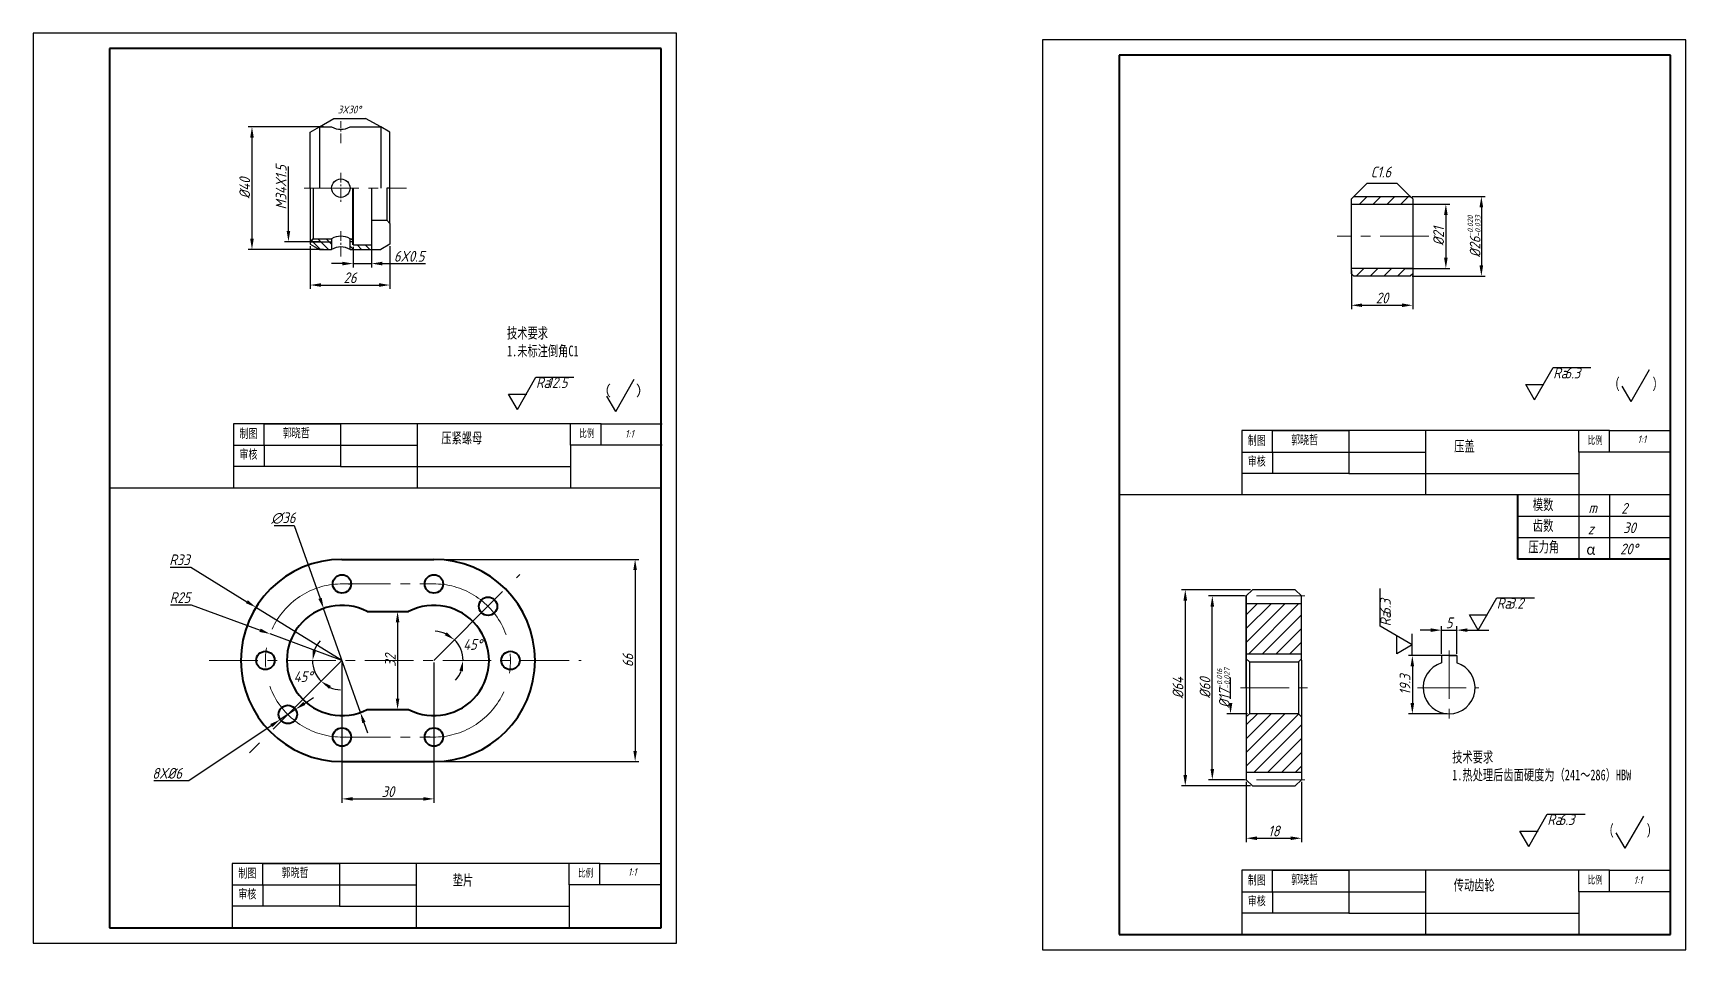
# Model space of a CAD drawing. Header units: millimetres. Extents: x -2889 to 8174, y 2447 to 8478.
# Drawn here: x 2500 to 3040, y 3730 to 4029 of the extents above; entities that cross this region are included whole.
import ezdxf

# ---------------------------------------------------------------- set-up
doc = ezdxf.new("R2010")
doc.units = ezdxf.units.MM
doc.linetypes.add('CENTER', pattern=[50.8, 31.75, -6.35, 6.35, -6.35])
for name, color, linetype, lineweight in [('粗', 7, 'Continuous', 30), ('粗实线', 7, 'Continuous', 40), ('细点画线', 255, 'CENTER', 5)]:
    doc.layers.add(name, color=color, linetype=linetype, lineweight=lineweight)
doc.layers.add('细实线', color=255, linetype='Continuous')
doc.styles.add('字母和数字', font='gbeitc.shx')
doc.styles.add('数字与字母', font='gbeitc.shx')
doc.styles.add('汉字', font='simfang.ttf', dxfattribs={"width": 0.7})
doc.dimstyles.new('721$0', dxfattribs={"dimtxt": 3.5, "dimasz": 3.5, "dimexe": 1.25, "dimexo": 0.625, "dimtad": 1, "dimtoh": 1, "dimdsep": 46, "dimtxsty": '数字与字母', "dimcen": 2.5, "dimadec": 0, "dimazin": 0, "dimtfac": 1, "dimtmove": 0, "dimatfit": 3, "dimfxl": 1, "dimlwd": 25, "dimlwe": 25, "dimarcsym": 0})
doc.dimstyles.new('721$2', dxfattribs={"dimtxt": 3.5, "dimasz": 3.5, "dimexe": 1.25, "dimexo": 0.625, "dimtad": 2, "dimtih": 1, "dimtoh": 1, "dimdsep": 46, "dimtxsty": '数字与字母', "dimcen": 2.5, "dimadec": 0, "dimazin": 0, "dimtfac": 1, "dimtmove": 0, "dimatfit": 3, "dimfxl": 1, "dimlwd": 25, "dimlwe": 25, "dimarcsym": 0})
doc.dimstyles.new('721$3', dxfattribs={"dimtxt": 3.5, "dimasz": 3.5, "dimexe": 1.25, "dimexo": 0.625, "dimtad": 1, "dimtih": 1, "dimtoh": 1, "dimdsep": 46, "dimtxsty": '数字与字母', "dimcen": 2.5, "dimadec": 0, "dimazin": 0, "dimtfac": 1, "dimtmove": 0, "dimatfit": 3, "dimfxl": 1, "dimlwd": 25, "dimlwe": 25, "dimarcsym": 0})
doc.dimstyles.new('721$4', dxfattribs={"dimtxt": 3.5, "dimasz": 3.5, "dimexe": 1.25, "dimexo": 0.625, "dimtad": 1, "dimtih": 1, "dimtoh": 1, "dimdsep": 46, "dimtxsty": '数字与字母', "dimcen": 2.5, "dimadec": 0, "dimazin": 0, "dimtfac": 1, "dimtmove": 0, "dimatfit": 3, "dimfxl": 1, "dimlwd": 25, "dimlwe": 25, "dimarcsym": 0})

# ---------------------------------------------------------------- blocks, each defined once
blk = doc.blocks.new('*D17')
at = {"layer": 'Defpoints', "color": 0, "transparency": 16777216}
for p in [(2625.71, 3857.06), (2625.71, 3791.06), (2696.51, 3791.06)]:
    blk.add_point(p, dxfattribs=at)
at = {"layer": '细实线', "color": 0, "lineweight": 25, "transparency": 16777216}
for p, q in [((2626.34, 3857.06), (2697.76, 3857.06)), ((2696.51, 3853.56), (2696.51, 3794.56)), ((2626.34, 3791.06), (2697.76, 3791.06))]:
    blk.add_line(p, q, dxfattribs=at)
at = {"layer": '细实线', "color": 0, "transparency": 16777216}
for points in [[(2695.93, 3853.56), (2697.09, 3853.56), (2696.51, 3857.06)], [(2695.93, 3794.56), (2697.09, 3794.56), (2696.51, 3791.06)]]:
    blk.add_solid(points, dxfattribs=at)
at = {"layer": '细实线', "color": 0, "transparency": 16777216, "insert": (2694.14, 3824.06), "char_height": 3.5, "attachment_point": 5, "rotation": 90, "style": '数字与字母'}
blk.add_mtext('66', dxfattribs=at)
blk = doc.blocks.new('*D18')
at = {"layer": 'Defpoints', "color": 0, "transparency": 16777216}
for p in [(2615.83, 3840.06), (2615.83, 3808.06), (2618.97, 3808.06)]:
    blk.add_point(p, dxfattribs=at)
at = {"layer": '细实线', "color": 0, "lineweight": 25, "transparency": 16777216}
for p, q in [((2616.46, 3840.06), (2620.22, 3840.06)), ((2618.97, 3836.56), (2618.97, 3811.56)), ((2616.46, 3808.06), (2620.22, 3808.06))]:
    blk.add_line(p, q, dxfattribs=at)
at = {"layer": '细实线', "color": 0, "transparency": 16777216}
for points in [[(2618.39, 3836.56), (2619.55, 3836.56), (2618.97, 3840.06)], [(2618.39, 3811.56), (2619.55, 3811.56), (2618.97, 3808.06)]]:
    blk.add_solid(points, dxfattribs=at)
at = {"layer": '细实线', "color": 0, "transparency": 16777216, "insert": (2616.6, 3824.06), "char_height": 3.5, "attachment_point": 5, "rotation": 90, "style": '数字与字母'}
blk.add_mtext('32', dxfattribs=at)
blk = doc.blocks.new('*D19')
at = {"layer": 'Defpoints', "color": 0, "transparency": 16777216}
for p in [(2600.83, 3824.06), (2630.83, 3824.06), (2630.83, 3778.88)]:
    blk.add_point(p, dxfattribs=at)
at = {"layer": '细实线', "color": 0, "lineweight": 25, "transparency": 16777216}
for p, q in [((2600.83, 3823.43), (2600.83, 3777.63)), ((2630.83, 3823.43), (2630.83, 3777.63)), ((2604.33, 3778.88), (2627.33, 3778.88))]:
    blk.add_line(p, q, dxfattribs=at)
at = {"layer": '细实线', "color": 0, "transparency": 16777216}
for points in [[(2604.33, 3779.46), (2604.33, 3778.29), (2600.83, 3778.88)], [(2627.33, 3779.46), (2627.33, 3778.29), (2630.83, 3778.88)]]:
    blk.add_solid(points, dxfattribs=at)
at = {"layer": '细实线', "color": 0, "transparency": 16777216, "insert": (2615.83, 3781.25), "char_height": 3.5, "attachment_point": 5, "style": '数字与字母'}
blk.add_mtext('30', dxfattribs=at)
blk = doc.blocks.new('*D20')
at = {"layer": 'Defpoints', "color": 0, "transparency": 16777216}
for p in [(2577.38, 3832.71), (2600.83, 3824.06)]:
    blk.add_point(p, dxfattribs=at)
at = {"layer": '细实线', "color": 0, "lineweight": 25, "transparency": 16777216}
for p, q in [((2544.9, 3842.2), (2551.65, 3842.2)), ((2551.65, 3842.2), (2574.09, 3833.92)), ((2600.83, 3824.06), (2577.38, 3832.71))]:
    blk.add_line(p, q, dxfattribs=at)
at = {"layer": '细实线', "color": 0, "transparency": 16777216}
blk.add_solid([(2574.29, 3834.47), (2573.89, 3833.37), (2577.38, 3832.71)], dxfattribs=at)
at = {"layer": '细实线', "color": 0, "transparency": 16777216, "insert": (2547.96, 3844.58), "char_height": 3.5, "attachment_point": 5, "style": '数字与字母'}
blk.add_mtext('R25', dxfattribs=at)
blk = doc.blocks.new('*D21')
at = {"layer": 'Defpoints', "color": 0, "transparency": 16777216}
for p in [(2572.75, 3841.39), (2600.83, 3824.06)]:
    blk.add_point(p, dxfattribs=at)
at = {"layer": '细实线', "color": 0, "lineweight": 25, "transparency": 16777216}
for p, q in [((2544.73, 3854.53), (2551.48, 3854.53)), ((2551.48, 3854.53), (2569.77, 3843.23)), ((2600.83, 3824.06), (2572.75, 3841.39))]:
    blk.add_line(p, q, dxfattribs=at)
at = {"layer": '细实线', "color": 0, "transparency": 16777216}
blk.add_solid([(2570.08, 3843.73), (2569.47, 3842.74), (2572.75, 3841.39)], dxfattribs=at)
at = {"layer": '细实线', "color": 0, "transparency": 16777216, "insert": (2547.79, 3856.91), "char_height": 3.5, "attachment_point": 5, "style": '数字与字母'}
blk.add_mtext('R33', dxfattribs=at)
blk = doc.blocks.new('*D22')
at = {"layer": 'Defpoints', "color": 0, "transparency": 16777216}
for p in [(2594.84, 3841.03), (2606.83, 3807.09)]:
    blk.add_point(p, dxfattribs=at)
at = {"layer": '细实线', "color": 0, "lineweight": 25, "transparency": 16777216}
for p, q in [((2578.73, 3868.13), (2585.26, 3868.13)), ((2585.26, 3868.13), (2593.67, 3844.33)), ((2606.83, 3807.09), (2594.84, 3841.03)), ((2607.99, 3803.79), (2609.16, 3800.49))]:
    blk.add_line(p, q, dxfattribs=at)
at = {"layer": '细实线', "color": 0, "transparency": 16777216}
for points in [[(2594.22, 3844.52), (2593.12, 3844.14), (2594.84, 3841.03)], [(2608.54, 3803.98), (2607.44, 3803.59), (2606.83, 3807.09)]]:
    blk.add_solid(points, dxfattribs=at)
at = {"layer": '细实线', "color": 0, "transparency": 16777216, "insert": (2581.68, 3870.51), "char_height": 3.5, "attachment_point": 5, "style": '数字与字母'}
blk.add_mtext('∅36', dxfattribs=at)
blk = doc.blocks.new('*D23')
at = {"layer": 'Defpoints', "color": 0, "transparency": 16777216}
for p in [(2580.67, 3804.77), (2585.66, 3808.1)]:
    blk.add_point(p, dxfattribs=at)
at = {"layer": '细实线', "color": 0, "lineweight": 25, "transparency": 16777216}
for p, q in [((2588.57, 3810.04), (2591.48, 3811.98)), ((2585.66, 3808.1), (2580.67, 3804.77)), ((2550.8, 3784.85), (2577.75, 3802.83)), ((2539.39, 3784.85), (2550.8, 3784.85))]:
    blk.add_line(p, q, dxfattribs=at)
at = {"layer": '细实线', "color": 0, "transparency": 16777216}
for points in [[(2588.24, 3810.53), (2588.89, 3809.55), (2585.66, 3808.1)], [(2577.43, 3803.31), (2578.08, 3802.34), (2580.67, 3804.77)]]:
    blk.add_solid(points, dxfattribs=at)
at = {"layer": '细实线', "color": 0, "transparency": 16777216, "insert": (2543.76, 3787.23), "char_height": 3.5, "attachment_point": 5, "style": '数字与字母'}
blk.add_mtext('8X%%C6', dxfattribs=at)
blk = doc.blocks.new('*D24')
at = {"layer": 'Defpoints', "color": 0, "transparency": 16777216}
for p in [(2595.46, 3998.22), (2571.45, 3958.22), (2595.46, 3958.22)]:
    blk.add_point(p, dxfattribs=at)
at = {"layer": '细实线', "color": 0, "lineweight": 25, "transparency": 16777216}
for p, q in [((2594.83, 3998.22), (2570.2, 3998.22)), ((2571.45, 3994.72), (2571.45, 3961.72)), ((2594.83, 3958.22), (2570.2, 3958.22))]:
    blk.add_line(p, q, dxfattribs=at)
at = {"layer": '细实线', "color": 0, "transparency": 16777216}
for points in [[(2570.87, 3994.72), (2572.04, 3994.72), (2571.45, 3998.22)], [(2570.87, 3961.72), (2572.04, 3961.72), (2571.45, 3958.22)]]:
    blk.add_solid(points, dxfattribs=at)
at = {"layer": '细实线', "color": 0, "transparency": 16777216, "insert": (2569.08, 3978.22), "char_height": 3.5, "attachment_point": 5, "rotation": 90, "style": '数字与字母'}
blk.add_mtext('%%C40', dxfattribs=at)
blk = doc.blocks.new('*D25')
at = {"layer": 'Defpoints', "color": 0, "transparency": 16777216}
for p in [(2583.35, 3994.72), (2593.96, 3994.72), (2593.96, 3960.72)]:
    blk.add_point(p, dxfattribs=at)
at = {"layer": '细实线', "color": 0, "lineweight": 25, "transparency": 16777216}
for p, q in [((2583.35, 3964.22), (2583.35, 3970.98)), ((2593.33, 3960.72), (2582.1, 3960.72))]:
    blk.add_line(p, q, dxfattribs=at)
at = {"layer": '细实线', "color": 0, "transparency": 16777216}
blk.add_solid([(2582.77, 3964.22), (2583.93, 3964.22), (2583.35, 3960.72)], dxfattribs=at)
at = {"layer": '细实线', "color": 0, "transparency": 16777216, "insert": (2580.97, 3978.5), "char_height": 3.5, "attachment_point": 5, "rotation": 90, "style": '数字与字母'}
blk.add_mtext('M34X1.5', dxfattribs=at)
blk = doc.blocks.new('*D78')
at = {"layer": 'Defpoints', "color": 0, "transparency": 16777216}
for p in [(2604.46, 3959.72), (2610.46, 3959.72), (2610.46, 3953.6)]:
    blk.add_point(p, dxfattribs=at)
at = {"layer": '细实线', "color": 0, "lineweight": 25, "transparency": 16777216}
for p, q in [((2604.46, 3959.09), (2604.46, 3952.35)), ((2610.46, 3959.09), (2610.46, 3952.35)), ((2600.96, 3953.6), (2597.46, 3953.6)), ((2604.46, 3953.6), (2610.46, 3953.6)), ((2613.96, 3953.6), (2628.04, 3953.6))]:
    blk.add_line(p, q, dxfattribs=at)
at = {"layer": '细实线', "color": 0, "transparency": 16777216}
for points in [[(2600.96, 3954.19), (2600.96, 3953.02), (2604.46, 3953.6)], [(2613.96, 3954.19), (2613.96, 3953.02), (2610.46, 3953.6)]]:
    blk.add_solid(points, dxfattribs=at)
at = {"layer": '细实线', "color": 0, "transparency": 16777216, "insert": (2622.75, 3955.98), "char_height": 3.5, "attachment_point": 5, "style": '数字与字母'}
blk.add_mtext('6X0.5', dxfattribs=at)
blk = doc.blocks.new('*D79')
at = {"layer": 'Defpoints', "color": 0, "transparency": 16777216}
for p in [(2658.89, 3852.14), (2640.04, 3826.53), (2557.5, 3824.06), (2630.83, 3824.06), (2678.91, 3824.06)]:
    blk.add_point(p, dxfattribs=at)
at = {"layer": '细实线', "color": 0, "lineweight": 25, "transparency": 16777216}
for start, end in [(66.1703, 87.3167), (0, 45.0239), (317.7071, 338.8536)]:
    blk.add_arc((2630.83, 3824.06), 9.54, start, end, dxfattribs=at)
at = {"layer": '细实线', "color": 0, "transparency": 16777216}
for points in [[(2635.01, 3833.26), (2634.35, 3832.3), (2637.57, 3830.8)], [(2639.15, 3820.72), (2640.3, 3820.51), (2640.37, 3824.06)]]:
    blk.add_solid(points, dxfattribs=at)
at = {"layer": '细实线', "color": 0, "transparency": 16777216, "insert": (2643.44, 3829.28), "char_height": 3.5, "attachment_point": 5, "style": '数字与字母'}
blk.add_mtext('45°', dxfattribs=at)
blk = doc.blocks.new('*D80')
at = {"layer": 'Defpoints', "color": 0, "transparency": 16777216}
for p in [(2557.5, 3824.06), (2591.54, 3821.57), (2600.83, 3824.06), (2678.91, 3824.06), (2570.66, 3793.96)]:
    blk.add_point(p, dxfattribs=at)
at = {"layer": '细实线', "color": 0, "lineweight": 25, "transparency": 16777216}
for start, end in [(138.0836, 159.0418), (180, 224.9257), (245.8839, 266.8421)]:
    blk.add_arc((2600.83, 3824.06), 9.62, start, end, dxfattribs=at)
at = {"layer": '细实线', "color": 0, "transparency": 16777216}
for points in [[(2592.42, 3827.39), (2591.27, 3827.61), (2591.21, 3824.06)], [(2596.57, 3814.8), (2597.23, 3815.76), (2594.02, 3817.26)]]:
    blk.add_solid(points, dxfattribs=at)
at = {"layer": '细实线', "color": 0, "transparency": 16777216, "insert": (2588.14, 3818.81), "char_height": 3.5, "attachment_point": 5, "style": '数字与字母'}
blk.add_mtext('45°', dxfattribs=at)
blk = doc.blocks.new('粗糙度')
at = {"layer": '细实线'}
for p, q in [((0, 0), (6.06, 10.5)), ((6.06, 10.5), (18.4, 10.5)), ((0, 0), (-2.89, 5)), ((-2.89, 5), (3.03, 5))]:
    blk.add_line(p, q, dxfattribs=at)
at = {"style": '数字与字母'}
blk.add_attdef('1', (9.76, 7), '', height=3.5, dxfattribs=at)
at = {"layer": '细实线', "insert": (6.06, 10.5), "char_height": 3.5, "attachment_point": 1, "style": '数字与字母'}
blk.add_mtext_dynamic_manual_height_columns('Ra', width=3.6972, gutter_width=12.5, heights=[0], dxfattribs=at)
blk = doc.blocks.new('对勾')
at = {"layer": '细实线'}
for q in [(6.06, 10.5), (-2.89, 5)]:
    blk.add_line((0, 0), q, dxfattribs=at)
blk = doc.blocks.new('*D81')
at = {"layer": 'Defpoints', "color": 0, "transparency": 16777216}
for p in [(2949.52, 3975.49), (2949.52, 3949.49), (2972.72, 3949.49)]:
    blk.add_point(p, dxfattribs=at)
at = {"layer": '细实线', "color": 0, "lineweight": 25, "transparency": 16777216}
for p, q in [((2950.15, 3975.49), (2973.97, 3975.49)), ((2972.72, 3971.99), (2972.72, 3952.99)), ((2950.15, 3949.49), (2973.97, 3949.49))]:
    blk.add_line(p, q, dxfattribs=at)
at = {"layer": '细实线', "color": 0, "transparency": 16777216}
for points in [[(2972.13, 3971.99), (2973.3, 3971.99), (2972.72, 3975.49)], [(2972.13, 3952.99), (2973.3, 3952.99), (2972.72, 3949.49)]]:
    blk.add_solid(points, dxfattribs=at)
at = {"layer": '细实线', "color": 0, "transparency": 16777216, "insert": (2970.34, 3962.49), "char_height": 3.5, "attachment_point": 5, "rotation": 90, "style": '数字与字母'}
blk.add_mtext('%%C26{\\H1.75;\\S-0.020^ -0.033;}', dxfattribs=at)
blk = doc.blocks.new('*D82')
at = {"layer": 'Defpoints', "color": 0, "transparency": 16777216}
for p in [(2947.16, 3972.99), (2947.16, 3951.99), (2961.14, 3951.99)]:
    blk.add_point(p, dxfattribs=at)
at = {"layer": '细实线', "color": 0, "lineweight": 25, "transparency": 16777216}
for p, q in [((2947.79, 3972.99), (2962.39, 3972.99)), ((2961.14, 3969.49), (2961.14, 3955.49)), ((2947.79, 3951.99), (2962.39, 3951.99))]:
    blk.add_line(p, q, dxfattribs=at)
at = {"layer": '细实线', "color": 0, "transparency": 16777216}
for points in [[(2960.56, 3969.49), (2961.72, 3969.49), (2961.14, 3972.99)], [(2960.56, 3955.49), (2961.72, 3955.49), (2961.14, 3951.99)]]:
    blk.add_solid(points, dxfattribs=at)
at = {"layer": '细实线', "color": 0, "transparency": 16777216, "insert": (2958.77, 3962.49), "char_height": 3.5, "attachment_point": 5, "rotation": 90, "style": '数字与字母'}
blk.add_mtext('%%C21', dxfattribs=at)
blk = doc.blocks.new('*D83')
at = {"layer": 'Defpoints', "color": 0, "transparency": 16777216}
for p in [(2930.32, 3951.99), (2950.32, 3951.99), (2950.32, 3939.99)]:
    blk.add_point(p, dxfattribs=at)
at = {"layer": '细实线', "color": 0, "lineweight": 25, "transparency": 16777216}
for p, q in [((2930.32, 3951.37), (2930.32, 3938.74)), ((2950.32, 3951.37), (2950.32, 3938.74)), ((2933.82, 3939.99), (2946.82, 3939.99))]:
    blk.add_line(p, q, dxfattribs=at)
at = {"layer": '细实线', "color": 0, "transparency": 16777216}
for points in [[(2933.82, 3940.58), (2933.82, 3939.41), (2930.32, 3939.99)], [(2946.82, 3940.58), (2946.82, 3939.41), (2950.32, 3939.99)]]:
    blk.add_solid(points, dxfattribs=at)
at = {"layer": '细实线', "color": 0, "transparency": 16777216, "insert": (2940.32, 3942.37), "char_height": 3.5, "attachment_point": 5, "style": '数字与字母'}
blk.add_mtext('20', dxfattribs=at)
blk = doc.blocks.new('*D84')
at = {"layer": 'Defpoints', "color": 0, "transparency": 16777216}
for p in [(2898, 3847.13), (2876.08, 3783.13), (2898, 3783.13)]:
    blk.add_point(p, dxfattribs=at)
at = {"layer": '细实线', "color": 0, "lineweight": 25, "transparency": 16777216}
for p, q in [((2897.38, 3847.13), (2874.83, 3847.13)), ((2876.08, 3843.63), (2876.08, 3786.63)), ((2897.38, 3783.13), (2874.83, 3783.13))]:
    blk.add_line(p, q, dxfattribs=at)
at = {"layer": '细实线', "color": 0, "transparency": 16777216}
for points in [[(2875.5, 3843.63), (2876.67, 3843.63), (2876.08, 3847.13)], [(2875.5, 3786.63), (2876.67, 3786.63), (2876.08, 3783.13)]]:
    blk.add_solid(points, dxfattribs=at)
at = {"layer": '细实线', "color": 0, "transparency": 16777216, "insert": (2873.71, 3815.13), "char_height": 3.5, "attachment_point": 5, "rotation": 90, "style": '数字与字母'}
blk.add_mtext('%%C64', dxfattribs=at)
blk = doc.blocks.new('*D85')
at = {"layer": 'Defpoints', "color": 0, "transparency": 16777216}
for p in [(2884.91, 3845.13), (2896, 3845.13), (2896, 3785.13)]:
    blk.add_point(p, dxfattribs=at)
at = {"layer": '细实线', "color": 0, "lineweight": 25, "transparency": 16777216}
for p, q in [((2895.38, 3845.13), (2883.66, 3845.13)), ((2884.91, 3788.63), (2884.91, 3841.63)), ((2895.38, 3785.13), (2883.66, 3785.13))]:
    blk.add_line(p, q, dxfattribs=at)
at = {"layer": '细实线', "color": 0, "transparency": 16777216}
for points in [[(2884.32, 3841.63), (2885.49, 3841.63), (2884.91, 3845.13)], [(2884.32, 3788.63), (2885.49, 3788.63), (2884.91, 3785.13)]]:
    blk.add_solid(points, dxfattribs=at)
at = {"layer": '细实线', "color": 0, "transparency": 16777216, "insert": (2882.53, 3815.13), "char_height": 3.5, "attachment_point": 5, "rotation": 90, "style": '数字与字母'}
blk.add_mtext('%%C60', dxfattribs=at)
blk = doc.blocks.new('*D86')
at = {"layer": 'Defpoints', "color": 0, "transparency": 16777216}
for p in [(2897, 3823.63), (2890.85, 3806.63), (2897, 3806.63)]:
    blk.add_point(p, dxfattribs=at)
at = {"layer": '细实线', "color": 0, "lineweight": 25, "transparency": 16777216}
for p, q in [((2890.85, 3810.13), (2890.85, 3808.94)), ((2896.38, 3806.63), (2889.6, 3806.63))]:
    blk.add_line(p, q, dxfattribs=at)
at = {"layer": '细实线', "color": 0, "transparency": 16777216}
blk.add_solid([(2890.27, 3810.13), (2891.44, 3810.13), (2890.85, 3806.63)], dxfattribs=at)
at = {"layer": '细实线', "color": 0, "transparency": 16777216, "insert": (2888.48, 3815.13), "char_height": 3.5, "attachment_point": 5, "rotation": 90, "style": '数字与字母'}
blk.add_mtext('%%C17{\\H1.75;\\S-0.016^ -0.027;}', dxfattribs=at)
blk = doc.blocks.new('*D87')
at = {"layer": 'Defpoints', "color": 0, "transparency": 16777216}
for p in [(2962.2, 3825.63), (2950.2, 3806.63), (2962.2, 3806.63)]:
    blk.add_point(p, dxfattribs=at)
at = {"layer": '细实线', "color": 0, "lineweight": 25, "transparency": 16777216}
for p, q in [((2961.57, 3825.63), (2948.95, 3825.63)), ((2950.2, 3822.13), (2950.2, 3810.13)), ((2961.57, 3806.63), (2948.95, 3806.63))]:
    blk.add_line(p, q, dxfattribs=at)
at = {"layer": '细实线', "color": 0, "transparency": 16777216}
for points in [[(2949.61, 3822.13), (2950.78, 3822.13), (2950.2, 3825.63)], [(2949.61, 3810.13), (2950.78, 3810.13), (2950.2, 3806.63)]]:
    blk.add_solid(points, dxfattribs=at)
at = {"layer": '细实线', "color": 0, "transparency": 16777216, "insert": (2947.82, 3816.13), "char_height": 3.5, "attachment_point": 5, "rotation": 90, "style": '数字与字母'}
blk.add_mtext('19.3', dxfattribs=at)
blk = doc.blocks.new('*D88')
at = {"layer": 'Defpoints', "color": 0, "transparency": 16777216}
for p in [(2964.7, 3833.96), (2959.7, 3825.63), (2964.7, 3825.63)]:
    blk.add_point(p, dxfattribs=at)
at = {"layer": '细实线', "color": 0, "lineweight": 25, "transparency": 16777216}
for p, q in [((2956.2, 3833.96), (2952.7, 3833.96)), ((2959.7, 3826.26), (2959.7, 3835.21)), ((2959.7, 3833.96), (2964.7, 3833.96)), ((2964.7, 3826.26), (2964.7, 3835.21)), ((2968.2, 3833.96), (2971.7, 3833.96))]:
    blk.add_line(p, q, dxfattribs=at)
at = {"layer": '细实线', "color": 0, "transparency": 16777216}
for points in [[(2956.2, 3834.54), (2956.2, 3833.38), (2959.7, 3833.96)], [(2968.2, 3834.54), (2968.2, 3833.38), (2964.7, 3833.96)]]:
    blk.add_solid(points, dxfattribs=at)
at = {"layer": '细实线', "color": 0, "transparency": 16777216, "insert": (2962.2, 3836.34), "char_height": 3.5, "attachment_point": 5, "style": '数字与字母'}
blk.add_mtext('5', dxfattribs=at)
blk = doc.blocks.new('*D116')
at = {"layer": 'Defpoints', "color": 0, "transparency": 16777216}
for p in [(2590.46, 3959.92), (2616.46, 3959.92), (2616.46, 3946.6)]:
    blk.add_point(p, dxfattribs=at)
at = {"layer": '细实线', "color": 0, "lineweight": 25, "transparency": 16777216}
for p, q in [((2590.46, 3959.29), (2590.46, 3945.35)), ((2616.46, 3959.29), (2616.46, 3945.35)), ((2593.96, 3946.6), (2612.96, 3946.6))]:
    blk.add_line(p, q, dxfattribs=at)
at = {"layer": '细实线', "color": 0, "transparency": 16777216}
for points in [[(2593.96, 3947.19), (2593.96, 3946.02), (2590.46, 3946.6)], [(2612.96, 3947.19), (2612.96, 3946.02), (2616.46, 3946.6)]]:
    blk.add_solid(points, dxfattribs=at)
at = {"layer": '细实线', "color": 0, "transparency": 16777216, "insert": (2603.46, 3948.98), "char_height": 3.5, "attachment_point": 5, "style": '数字与字母'}
blk.add_mtext('26', dxfattribs=at)
blk = doc.blocks.new('*D118')
at = {"layer": 'Defpoints', "color": 0, "transparency": 16777216}
for p in [(2896, 3785.13), (2914, 3785.13), (2914, 3766.03)]:
    blk.add_point(p, dxfattribs=at)
at = {"layer": '细实线', "color": 0, "lineweight": 25, "transparency": 16777216}
for p, q in [((2896, 3784.5), (2896, 3764.78)), ((2914, 3784.5), (2914, 3764.78)), ((2899.5, 3766.03), (2910.5, 3766.03))]:
    blk.add_line(p, q, dxfattribs=at)
at = {"layer": '细实线', "color": 0, "transparency": 16777216}
for points in [[(2899.5, 3766.62), (2899.5, 3765.45), (2896, 3766.03)], [(2910.5, 3766.62), (2910.5, 3765.45), (2914, 3766.03)]]:
    blk.add_solid(points, dxfattribs=at)
at = {"layer": '细实线', "color": 0, "transparency": 16777216, "insert": (2905, 3768.41), "char_height": 3.5, "attachment_point": 5, "style": '数字与字母'}
blk.add_mtext('18', dxfattribs=at)

msp = doc.modelspace()

# ---------------------------------------------------------------- hatches: boundary and pattern name
h = msp.add_hatch()
h.set_pattern_fill('ANSI31', color=0)
h.set_pattern_definition([(45, (-545.806, 2317.2292), (-2.245064, 2.245064), [])])
h.paths.add_polyline_path([(2949.523, 3949.494), (2950.323, 3950.294), (2950.323, 3951.994), (2930.323, 3951.994), (2930.323, 3950.294), (2931.123, 3949.494)])
h.paths.add_polyline_path([(2931.123, 3975.494), (2930.323, 3974.694), (2930.323, 3972.994), (2940.323, 3972.994), (2950.323, 3972.994), (2950.323, 3974.694), (2949.523, 3975.494)])
at = {"layer": '细实线'}
h = msp.add_hatch(dxfattribs=at)
h.set_pattern_fill('ANSI31', color=256)
h.paths.add_polyline_path([(2914.005, 3826.127), (2914.005, 3842.627), (2896.005, 3842.627), (2896.005, 3826.127)])
h.paths.add_polyline_path([(2914.005, 3805.627), (2913.005, 3806.627), (2897.005, 3806.627), (2896.005, 3805.627), (2896.005, 3787.627), (2914.005, 3787.627)])
at = {"layer": '细点画线'}
h = msp.add_hatch(dxfattribs=at)
h.set_pattern_fill('ANSI31', color=0, scale=0.6, angle=90)
h.paths.add_polyline_path([(2597.457, 3960.72), (2590.457, 3960.72), (2590.457, 3959.92), (2593.457, 3958.22), (2597.457, 3958.22)])
h.paths.add_polyline_path([(2597.457, 3961.72), (2591.457, 3961.72), (2590.457, 3960.72), (2597.457, 3960.72)])
h.paths.add_polyline_path([(2604.457, 3961.72), (2603.457, 3961.72), (2603.457, 3960.72), (2604.457, 3960.72)])
h.paths.add_polyline_path([(2610.457, 3959.72), (2604.457, 3959.72), (2604.457, 3960.72), (2603.457, 3960.72), (2603.457, 3958.22), (2610.457, 3958.22)])

# ---------------------------------------------------------------- linework, layer by layer
at = {"color": 0}
for p, q in [((2593.457, 3998.22), (2598.186, 4000.997)), ((2616.457, 3978.22), (2615.457, 3978.22)), ((2615.457, 3978.22), (2615.457, 3967.72)), ((2590.457, 3960.72), (2590.457, 3960.72)), ((2590.457, 3960.72), (2597.457, 3960.72)), ((2604.457, 3960.72), (2603.457, 3960.72)), ((2575.377, 3894.337), (2575.377, 3901.337)), ((2600.377, 3901.337), (2600.377, 3887.337)), ((2625.377, 3901.337), (2625.377, 3880.337)), ((2675.377, 3894.337), (2675.377, 3901.337)), ((2685.377, 3894.337), (2685.377, 3901.337)), ((2904.502, 3892.079), (2904.502, 3899.079)), ((2929.502, 3899.079), (2929.502, 3885.079)), ((2954.502, 3899.079), (2954.502, 3878.079)), ((3004.502, 3892.079), (3004.502, 3899.079)), ((3014.502, 3892.079), (3014.502, 3899.079)), ((2565.377, 3894.337), (2575.377, 3894.337)), ((2575.377, 3894.337), (2600.377, 3894.337)), ((2575.377, 3894.337), (2575.377, 3887.337)), ((2600.377, 3894.337), (2625.377, 3894.337)), ((2685.377, 3894.337), (2675.377, 3894.337)), ((2675.377, 3894.337), (2675.377, 3880.337)), ((2705.377, 3894.337), (2685.377, 3894.337)), ((2894.502, 3892.079), (2904.502, 3892.079)), ((2904.502, 3892.079), (2929.502, 3892.079)), ((2904.502, 3892.079), (2904.502, 3885.079)), ((2929.502, 3892.079), (2954.502, 3892.079)), ((3014.502, 3892.079), (3004.502, 3892.079)), ((3004.502, 3892.079), (3004.502, 3878.079)), ((3034.502, 3892.079), (3014.502, 3892.079)), ((2600.377, 3887.337), (2565.377, 3887.337)), ((2600.377, 3887.337), (2625.377, 3887.337)), ((2625.377, 3887.337), (2675.377, 3887.337)), ((2929.502, 3885.079), (2894.502, 3885.079)), ((2929.502, 3885.079), (2954.502, 3885.079)), ((2954.502, 3885.079), (3004.502, 3885.079)), ((2574.994, 3750.837), (2574.994, 3757.837)), ((2599.994, 3757.837), (2599.994, 3743.837)), ((2624.994, 3757.837), (2624.994, 3736.837)), ((2674.994, 3750.837), (2674.994, 3757.837)), ((2684.994, 3750.837), (2684.994, 3757.837)), ((2904.502, 3748.579), (2904.502, 3755.579)), ((2929.502, 3755.579), (2929.502, 3741.579)), ((2954.502, 3755.579), (2954.502, 3734.579)), ((3004.502, 3748.579), (3004.502, 3755.579)), ((3014.502, 3748.579), (3014.502, 3755.579)), ((2564.994, 3750.837), (2574.994, 3750.837)), ((2574.994, 3750.837), (2599.994, 3750.837)), ((2574.994, 3750.837), (2574.994, 3743.837)), ((2599.994, 3750.837), (2624.994, 3750.837)), ((2684.994, 3750.837), (2674.994, 3750.837)), ((2674.994, 3750.837), (2674.994, 3736.837)), ((2704.994, 3750.837), (2684.994, 3750.837)), ((2894.502, 3748.579), (2904.502, 3748.579)), ((2904.502, 3748.579), (2929.502, 3748.579)), ((2904.502, 3748.579), (2904.502, 3741.579)), ((2929.502, 3748.579), (2954.502, 3748.579)), ((3014.502, 3748.579), (3004.502, 3748.579)), ((3004.502, 3748.579), (3004.502, 3734.579)), ((3034.502, 3748.579), (3014.502, 3748.579)), ((2599.994, 3743.837), (2564.994, 3743.837)), ((2599.994, 3743.837), (2624.994, 3743.837)), ((2624.994, 3743.837), (2674.994, 3743.837)), ((2929.502, 3741.579), (2894.502, 3741.579)), ((2929.502, 3741.579), (2954.502, 3741.579)), ((2954.502, 3741.579), (3004.502, 3741.579))]:
    msp.add_line(p, q, dxfattribs=at)
at = {"layer": '粗', "color": 0}
for p, q in [((2590.457, 3996.52), (2593.457, 3998.22)), ((2593.457, 3998.22), (2593.457, 3978.22)), ((2593.457, 3998.22), (2597.457, 3998.22)), ((2603.457, 3998.22), (2613.457, 3998.22)), ((2616.457, 3996.52), (2613.457, 3998.22)), ((2613.457, 3998.22), (2613.457, 3978.22)), ((2590.457, 3978.22), (2590.457, 3996.52)), ((2616.457, 3966.72), (2616.457, 3996.52)), ((2590.457, 3978.22), (2590.457, 3959.92)), ((2591.457, 3978.22), (2591.457, 3961.72)), ((2610.457, 3978.22), (2610.457, 3958.22)), ((2930.323, 3974.694), (2931.123, 3975.494)), ((2930.323, 3972.994), (2930.323, 3974.694)), ((2930.323, 3951.994), (2930.323, 3972.994)), ((2930.323, 3972.994), (2940.323, 3972.994)), ((2931.123, 3975.494), (2949.523, 3975.494)), ((2940.323, 3972.994), (2950.323, 3972.994)), ((2950.323, 3974.694), (2949.523, 3975.494)), ((2950.323, 3974.694), (2950.323, 3972.994)), ((2950.323, 3972.994), (2950.323, 3951.994)), ((2610.457, 3967.72), (2615.457, 3967.72)), ((2615.457, 3967.72), (2616.457, 3966.72)), ((2616.457, 3966.72), (2616.457, 3959.92)), ((2591.457, 3961.72), (2597.457, 3961.72)), ((2597.457, 3961.72), (2597.457, 3958.22)), ((2603.457, 3961.72), (2604.457, 3961.72)), ((2603.457, 3958.22), (2603.457, 3961.72)), ((2590.457, 3959.92), (2593.457, 3958.22)), ((2593.457, 3958.22), (2597.457, 3958.22)), ((2603.457, 3958.22), (2610.457, 3958.22)), ((2604.457, 3959.72), (2610.457, 3959.72)), ((2610.457, 3958.22), (2613.457, 3958.22)), ((2616.457, 3959.92), (2613.457, 3958.22)), ((2950.323, 3951.994), (2930.323, 3951.994)), ((2930.323, 3950.294), (2930.323, 3951.994)), ((2930.323, 3950.294), (2931.123, 3949.494)), ((2949.523, 3949.494), (2931.123, 3949.494)), ((2950.323, 3950.294), (2949.523, 3949.494)), ((2950.323, 3951.994), (2950.323, 3950.294)), ((2685.377, 3901.337), (2565.377, 3901.337)), ((2565.377, 3901.337), (2565.377, 3880.337)), ((2575.377, 3901.337), (2600.377, 3901.337)), ((2685.377, 3901.337), (2705.377, 3901.337)), ((3014.502, 3899.079), (2894.502, 3899.079)), ((2894.502, 3899.079), (2894.502, 3878.079)), ((2904.502, 3899.079), (2929.502, 3899.079)), ((3014.502, 3899.079), (3034.502, 3899.079)), ((2896.005, 3845.127), (2898.005, 3847.127)), ((2912.005, 3847.127), (2898.005, 3847.127)), ((2912.005, 3847.127), (2914.005, 3845.127)), ((2896.005, 3845.127), (2896.005, 3785.127)), ((2896.005, 3824.127), (2896.005, 3845.127)), ((2896.005, 3815.127), (2896.005, 3842.627)), ((2896.005, 3842.627), (2914.005, 3842.627)), ((2914.005, 3824.127), (2914.005, 3845.127)), ((2914.005, 3826.127), (2896.005, 3826.127)), ((2962.197, 3825.631), (2959.697, 3825.631)), ((2964.697, 3825.631), (2959.697, 3825.631)), ((2959.697, 3825.631), (2959.697, 3823.251)), ((2962.197, 3825.631), (2964.697, 3825.631)), ((2964.697, 3825.631), (2964.697, 3823.251)), ((2897.005, 3823.627), (2896.005, 3824.627)), ((2897.005, 3823.627), (2913.005, 3823.627)), ((2897.005, 3823.627), (2897.005, 3806.627)), ((2913.005, 3823.627), (2914.005, 3824.627)), ((2913.005, 3823.627), (2913.005, 3806.627)), ((2914.005, 3824.127), (2914.005, 3806.127)), ((2896.005, 3815.127), (2896.005, 3787.627)), ((2897.005, 3806.627), (2896.005, 3805.627)), ((2913.005, 3806.627), (2897.005, 3806.627)), ((2914.005, 3805.627), (2913.005, 3806.627)), ((2914.005, 3806.127), (2914.005, 3785.127)), ((2896.005, 3787.627), (2914.005, 3787.627)), ((2896.005, 3785.127), (2898.005, 3783.127)), ((2898.005, 3783.127), (2912.005, 3783.127)), ((2914.005, 3785.127), (2912.005, 3783.127)), ((2684.994, 3757.837), (2564.994, 3757.837)), ((2564.994, 3757.837), (2564.994, 3736.837)), ((2574.994, 3757.837), (2599.994, 3757.837)), ((2684.994, 3757.837), (2704.994, 3757.837)), ((3014.502, 3755.579), (2894.502, 3755.579)), ((2894.502, 3755.579), (2894.502, 3734.579)), ((2904.502, 3755.579), (2929.502, 3755.579)), ((3014.502, 3755.579), (3034.502, 3755.579))]:
    msp.add_line(p, q, dxfattribs=at)
msp.add_circle((2600.457, 3978.22), 3, dxfattribs=at)
for centre, radius, start, end in [((2600.457, 4003.416), 6, 240, 300), ((2600.457, 3956.523), 6, 60, 120), ((2600.457, 3953.023), 6, 60, 120), ((2962.197, 3815.127), 8.5, 107.10464, 72.89536)]:
    msp.add_arc(centre, radius, start, end, dxfattribs=at)
at = {"layer": '粗实线'}
for p, q in [((2524.994, 4023.837), (2524.994, 3736.837)), ((2704.994, 4023.837), (2524.994, 4023.837)), ((2704.994, 3736.837), (2704.994, 4023.837)), ((3034.502, 4021.579), (2854.502, 4021.579)), ((2854.502, 4021.579), (2854.502, 3734.579)), ((3034.502, 3734.579), (3034.502, 4021.579)), ((2604.457, 3959.72), (2604.457, 3978.22)), ((2590.457, 3960.72), (2591.457, 3961.72)), ((2984.502, 3878.079), (2984.502, 3857.079)), ((2600.831, 3857.058), (2630.831, 3857.058)), ((3034.502, 3857.079), (2984.502, 3857.079)), ((2609.077, 3840.058), (2622.585, 3840.058)), ((2609.077, 3808.058), (2622.585, 3808.058)), ((2600.831, 3791.058), (2630.831, 3791.058)), ((2524.994, 3736.837), (2704.994, 3736.837)), ((2854.502, 3734.579), (3034.502, 3734.579))]:
    msp.add_line(p, q, dxfattribs=at)
at = {"layer": '粗实线', "color": 0}
for centre in [(2600.831, 3849.058), (2630.831, 3849.058), (2648.502, 3841.743), (2575.831, 3824.058), (2655.831, 3824.058), (2583.161, 3806.433), (2600.831, 3799.058), (2630.831, 3799.058)]:
    msp.add_circle(centre, 3, dxfattribs=at)
for centre, radius, start, end in [((2600.831, 3824.058), 33, 90, 270), ((2630.831, 3824.058), 33, 270, 90), ((2600.831, 3824.058), 18, 62.73396, 297.26604), ((2630.831, 3824.058), 18, 242.73396, 117.26604)]:
    msp.add_arc(centre, radius, start, end, dxfattribs=at)
at = {"layer": '细实线'}
for p, q in [((2709.994, 4028.837), (2499.994, 4028.837)), ((2499.994, 4028.837), (2499.994, 3731.837)), ((2709.994, 3731.837), (2709.994, 4028.837)), ((3039.502, 4026.579), (2829.502, 4026.579)), ((2829.502, 4026.579), (2829.502, 3729.579)), ((3039.502, 3729.579), (3039.502, 4026.579)), ((2598.186, 4000.997), (2608.556, 4000.997)), ((2613.457, 3998.22), (2608.556, 4000.997)), ((2583.349, 3971.115), (2583.349, 3985.271)), ((2931.123, 3975.494), (2935.486, 3979.857)), ((2935.486, 3979.857), (2945.159, 3979.857)), ((2949.523, 3975.494), (2945.159, 3979.857)), ((2704.994, 3880.337), (2524.994, 3880.337)), ((3034.502, 3878.079), (2854.502, 3878.079)), ((3004.502, 3878.079), (3004.502, 3857.079)), ((3014.502, 3878.079), (3014.502, 3857.079)), ((3034.502, 3871.079), (2984.502, 3871.079)), ((3034.502, 3864.079), (2984.502, 3864.079)), ((2950.183, 3825.626), (2950.183, 3832.707)), ((2971.696, 3833.961), (2975.114, 3833.961)), ((2890.854, 3811.484), (2890.854, 3818.511)), ((2499.994, 3731.837), (2709.994, 3731.837)), ((2829.502, 3729.579), (3039.502, 3729.579))]:
    msp.add_line(p, q, dxfattribs=at)
at = {"layer": '细点画线', "color": 0, "ltscale": 0.1}
for p, q in [((2600.457, 3992.875), (2600.457, 4000.111)), ((2600.457, 3983.257), (2600.457, 3973.182)), ((2600.457, 3964.169), (2600.457, 3955.662))]:
    msp.add_line(p, q, dxfattribs=at)
at = {"layer": '细点画线', "color": 0, "lineweight": 5, "ltscale": 0.5}
for p, q in [((2590.457, 3978.22), (2588.481, 3978.22)), ((2590.457, 3978.22), (2621.924, 3978.22)), ((2955.584, 3962.494), (2925.663, 3962.494)), ((2915.159, 3845.127), (2894.61, 3845.127)), ((2962.197, 3827.367), (2962.197, 3805.043)), ((2894.13, 3815.127), (2915.944, 3815.127)), ((2951.901, 3815.127), (2971.944, 3815.127)), ((2915.159, 3785.127), (2894.61, 3785.127))]:
    msp.add_line(p, q, dxfattribs=at)
at = {"layer": '细点画线', "color": 0}
for p, q in [((2630.831, 3824.058), (2658.89, 3852.14)), ((2600.831, 3824.058), (2570.66, 3793.965))]:
    msp.add_line(p, q, dxfattribs=at)
at = {"layer": '细点画线', "color": 0, "ltscale": 0.5}
for p, q in [((2600.831, 3849.058), (2630.831, 3849.058)), ((2557.498, 3824.058), (2678.909, 3824.058)), ((2896.005, 3806.127), (2896.005, 3785.127)), ((2600.831, 3799.058), (2630.831, 3799.058))]:
    msp.add_line(p, q, dxfattribs=at)
at = {"layer": '细点画线', "color": 0}
for centre, start, end in [((2600.831, 3824.058), 83.12037, 276.87963), ((2630.831, 3824.058), 263.12037, 96.87963)]:
    msp.add_arc(centre, 25, start, end, dxfattribs=at)

# ---------------------------------------------------------------- block references
at = {"layer": '细实线', "color": 0}
for p, values in [((2990.108, 3909.134), {'1': '6.3'}), ((2658.091, 3906.007), {'1': '12.5'}), ((2971.696, 3833.961), {'1': '3.2'}), ((2988.197, 3763.375), {'1': '6.3'})]:
    msp.add_blockref('粗糙度', p, dxfattribs=at).add_auto_attribs(values)
at = {"layer": '细实线'}
for p in [(3021.576, 3908.546), (3019.665, 3762.787)]:
    msp.add_blockref('对勾', p, dxfattribs=at)
at = {"layer": '细实线', "color": 0, "rotation": 90}
msp.add_blockref('粗糙度', (2950.183, 3829.167), dxfattribs=at).add_auto_attribs({'1': '6.3'})
at = {"layer": '细点画线'}
msp.add_blockref('对勾', (2690.17, 3905.347), dxfattribs=at)

# ---------------------------------------------------------------- texts
at = {"color": 0, "attachment_point": 1, "style": '汉字'}
for s, width, gutter_width, heights, insert, char_height in [('{\\fSimSun|b0|i0|c134|p2;郭晓哲}', 29.09305, 0, [19.309], (2581.497, 3899.866), 3), ('{\\fSimSun|b0|i0|c134|p2;比例}', 7.47777, 12.5, [0], (2678.302, 3899.463), 2.5), ('{\\fSimSun|b0|i0|c134|p2;郭晓哲}', 29.09305, 0, [19.309], (2910.622, 3897.608), 3), ('{\\fSimSun|b0|i0|c134|p2;比例}', 7.47777, 12.5, [0], (3007.427, 3897.205), 2.5), ('{\\fSimSun|b0|i0|c134|p2;审核}', 10, 50, [3.975], (2567.363, 3892.869), 3), ('{\\fSimSun|b0|i0|c134|p2;审核}', 10, 50, [3.975], (2896.488, 3890.611), 3), ('{\\fSimSun|b0|i0|c134|p2;郭晓哲}', 29.09305, 0, [19.309], (2581.114, 3756.366), 3), ('{\\fSimSun|b0|i0|c134|p2;比例}', 7.47777, 12.5, [0], (2677.919, 3755.963), 2.5), ('{\\fSimSun|b0|i0|c134|p2;审核}', 10, 50, [3.975], (2566.98, 3749.369), 3), ('{\\fSimSun|b0|i0|c134|p2;郭晓哲}', 29.09305, 0, [19.309], (2910.622, 3754.108), 3), ('{\\fSimSun|b0|i0|c134|p2;比例}', 7.47777, 12.5, [0], (3007.427, 3753.705), 2.5), ('{\\fSimSun|b0|i0|c134|p2;审核}', 10, 50, [3.975], (2896.488, 3747.111), 3)]:
    msp.add_mtext_dynamic_manual_height_columns(s, width=width, gutter_width=gutter_width, heights=heights, dxfattribs=dict(at, insert=insert, char_height=char_height))
at = {"layer": '粗实线', "char_height": 3.5, "attachment_point": 1, "style": '汉字'}
for s, width, insert in [('压紧螺母', 28.8137, (2633.262, 3898.464)), ('压盖', 28.78906, (2963.842, 3895.754)), ('垫片', 27.24557, (2636.982, 3754.132)), ('传动齿轮', 29.49937, (2963.711, 3752.511))]:
    msp.add_mtext_dynamic_manual_height_columns(s, width=width, gutter_width=17.5, heights=[0], dxfattribs=dict(at, insert=insert))
at = {"layer": '细实线', "attachment_point": 1}
for s, width, gutter_width, insert, char_height, style in [('3X30%%D', 7.39395, 12.5, (2599.454, 4005.121), 2.5, '字母和数字'), ('^IC1.6', 7.79704, 17.5, (2936.591, 3985.224), 3.5, '数字与字母'), ('\\pxi-3,l4,t4;(^I )', 18.59458, 17.5, (3012.81, 3916.375), 3.5, '汉字'), ('模数', 10.54841, 17.5, (2989.547, 3876.683), 3.5, '汉字'), ('m', 6.25546, 17.5, (3007.681, 3875.659), 3.5, '数字与字母'), ('2', 10.67107, 17.5, (3018.372, 3875.457), 3.5, '数字与字母'), ('齿数', 7.2367, 17.5, (2989.547, 3869.859), 3.5, '汉字'), ('30', 10.18045, 17.5, (3018.985, 3869.111), 3.5, '数字与字母'), ('压力角', 12.14295, 17.5, (2988.075, 3862.855), 3.5, '汉字'), ('z', 4.78359, 17.5, (3007.455, 3868.749), 3.5, '数字与字母'), ('{\\fSimSun|b0|i0|c134|p2;α}', 5.64218, 17.5, (3006.965, 3862.084), 3.5, '数字与字母'), ('20%%D', 11.1617, 17.5, (3018.004, 3862.2), 3.5, '数字与字母'), ('\\pxi-3,l4,t4;(^I )', 18.59458, 17.5, (3010.899, 3770.617), 3.5, '汉字')]:
    msp.add_mtext_dynamic_manual_height_columns(s, width=width, gutter_width=gutter_width, heights=[0], dxfattribs=dict(at, insert=insert, char_height=char_height, style=style))
at = {"layer": '细实线', "color": 0, "attachment_point": 1}
for s, width, gutter_width, heights, insert, char_height, style in [('技术要求\\P1.未标注倒角C1', 43.69625, 17.5, [0], (2654.689, 3932.673), 3.5, '汉字'), ('\\pxi-3,l4,t4;{\\fSimSun|b0|i0|c134|p2;（^I ）}', 20.69185, 17.5, [0], (2680.368, 3913.86), 3.5, '数字与字母'), ('制图', 11.36184, 1.558, [6.746], (2567.363, 3899.678), 3, '汉字'), ('1:1', 0.01562, 12.5, [0], (2693.21, 3899.294), 2.5, '字母和数字'), ('制图', 11.36184, 1.558, [6.746], (2896.488, 3897.42), 3, '汉字'), ('1:1', 0.01562, 12.5, [0], (3023.685, 3897.497), 2.5, '字母和数字'), ('技术要求\\P1.热处理后齿面硬度为（241～286）HBW', 65.90915, 17.5, [0], (2963.212, 3794.298), 3.5, '汉字'), ('制图', 11.36184, 1.558, [6.746], (2566.98, 3756.178), 3, '汉字'), ('1:1', 0.01562, 12.5, [0], (2694.15, 3756.254), 2.5, '字母和数字'), ('制图', 11.36184, 1.558, [6.746], (2896.488, 3753.92), 3, '汉字'), ('1:1', 0.01562, 12.5, [0], (3022.446, 3753.603), 2.5, '字母和数字')]:
    msp.add_mtext_dynamic_manual_height_columns(s, width=width, gutter_width=gutter_width, heights=heights, dxfattribs=dict(at, insert=insert, char_height=char_height, style=style))

# ---------------------------------------------------------------- dimensions: what is measured, and where the dimension line sits
at = {"layer": '细实线'}
for p1, p2, distance, override, picture, middle in [((2595.457, 3998.22), (2595.457, 3958.22), -24.003, {"dimpost": '%%C<>'}, '*D24', (2569.079, 3978.22)), ((2604.457, 3959.72), (2610.457, 3959.72), -6.115, {"dimpost": 'X0.5'}, '*D78', (2622.749, 3955.98)), ((2930.323, 3951.994), (2950.323, 3951.994), -12, {"dimpost": ''}, '*D83', (2940.323, 3942.369)), ((2898.005, 3847.127), (2898.005, 3783.127), -21.922, {"dimpost": '%%C<>'}, '*D84', (2873.707, 3815.127)), ((2897.005, 3823.627), (2897.005, 3806.627), -6.15, {"dimgap": 0.625, "dimpost": '%%C<>', "dimse1": 1, "dimsd1": 1, "dimsd2": 0, "dimtol": 1, "dimlim": 0, "dimtp": -0.016, "dimtm": 0.027, "dimtfac": 0.5, "dimtdec": 3, "dimtzin": 0}, '*D86', (2888.48, 3815.127)), ((2962.197, 3825.631), (2962.197, 3806.627), -12, {"dimpost": '.3'}, '*D87', (2947.822, 3816.129)), ((2896.005, 3785.127), (2914.005, 3785.127), -19.093, {"dimpost": ''}, '*D118', (2905.005, 3768.409))]:
    dim = msp.add_aligned_dim(p1=p1, p2=p2, distance=distance, dimstyle='721$0', override=override, dxfattribs=at)
    dim.commit()
    dim.dimension.update_dxf_attribs({"geometry": picture, "text_midpoint": middle})
for base, p1, p2, angle, override, picture, middle in [((2583.35, 3994.72), (2593.957, 3960.72), (2593.957, 3994.72), 90, {"dimpost": 'M<>X1.5', "dimse2": 1, "dimsd2": 1}, '*D25', (2583.35, 3978.497)), ((2972.715, 3949.494), (2949.523, 3975.494), (2949.523, 3949.494), 270, {"dimgap": 0.625, "dimpost": '%%C<>', "dimtol": 1, "dimlim": 0, "dimtp": -0.02, "dimtm": 0.033, "dimtfac": 0.5, "dimtdec": 3, "dimtzin": 0}, '*D81', (2972.715, 3962.494)), ((2961.141, 3951.994), (2947.16, 3972.994), (2947.16, 3951.994), 270, {"dimpost": '%%C<>'}, '*D82', (2961.141, 3962.494)), ((2884.905, 3845.127), (2896.005, 3785.127), (2896.005, 3845.127), 90, {"dimpost": '%%C<>'}, '*D85', (2884.905, 3815.127))]:
    dim = msp.add_linear_dim(base=base, p1=p1, p2=p2, angle=angle, dimstyle='721$0', override=override, dxfattribs=at)
    dim.commit()
    dim.dimension.update_dxf_attribs({"geometry": picture, "text_midpoint": middle, "dimtype": 161})
for base, p1, p2, angle, picture, middle in [((2616.457, 3946.605), (2590.457, 3959.92), (2616.457, 3959.92), 0, '*D116', (2603.457, 3948.98)), ((2696.511, 3791.058), (2625.714, 3857.058), (2625.714, 3791.058), 90, '*D17', (2694.136, 3824.058))]:
    dim = msp.add_linear_dim(base=base, p1=p1, p2=p2, angle=angle, dimstyle='721$0', override={"dimpost": ''}, dxfattribs=at)
    dim.commit()
    dim.dimension.update_dxf_attribs({"geometry": picture, "text_midpoint": middle})
for p1, p2, override, picture, middle in [((2606.826, 3807.085), (2594.836, 3841.03), {"dimpost": ''}, '*D22', (2581.685, 3868.131)), ((2585.657, 3808.098), (2580.665, 3804.769), {"dimpost": '8X%%C<>'}, '*D23', (2543.761, 3784.852))]:
    dim = msp.add_diameter_dim_2p(p1=p1, p2=p2, dimstyle='721$3', override=override, dxfattribs=at)
    dim.commit()
    dim.dimension.update_dxf_attribs({"geometry": picture, "text_midpoint": middle, "dimtype": 163})
dim = msp.add_radius_dim(center=(2600.831, 3824.058), mpoint=(2572.752, 3841.394), dimstyle='721$4', dxfattribs=at)
dim.commit()
dim.dimension.update_dxf_attribs({"geometry": '*D21', "text_midpoint": (2547.789, 3854.531), "dimtype": 164})
for base, line1, line2, picture, middle in [((2640.043, 3826.527), ((2630.831, 3824.058), (2658.89, 3852.14)), ((2557.498, 3824.058), (2678.909, 3824.058)), '*D79', (2643.442, 3829.284)), ((2591.536, 3821.571), ((2557.498, 3824.058), (2678.909, 3824.058)), ((2600.831, 3824.058), (2570.66, 3793.965)), '*D80', (2588.138, 3818.81))]:
    dim = msp.add_angular_dim_2l(base=base, line1=line1, line2=line2, dimstyle='721$2', override={"dimpost": ''}, dxfattribs=at)
    dim.commit()
    dim.dimension.update_dxf_attribs({"geometry": picture, "text_midpoint": middle})
dim = msp.add_radius_dim(center=(2600.831, 3824.058), mpoint=(2577.376, 3832.711), dimstyle='721$4', override={"dimpost": ''}, dxfattribs=at)
dim.commit()
dim.dimension.update_dxf_attribs({"geometry": '*D20', "text_midpoint": (2547.958, 3842.203), "dimtype": 164})
dim = msp.add_linear_dim(base=(2618.971, 3808.058), p1=(2615.831, 3840.058), p2=(2615.831, 3808.058), angle=90, dimstyle='721$0', dxfattribs=at)
dim.commit()
dim.dimension.update_dxf_attribs({"geometry": '*D18', "text_midpoint": (2616.596, 3824.058)})
dim = msp.add_aligned_dim(p1=(2959.697, 3825.631), p2=(2964.697, 3825.631), distance=8.33, dimstyle='721$0', dxfattribs=at)
dim.commit()
dim.dimension.update_dxf_attribs({"geometry": '*D88', "text_midpoint": (2962.197, 3836.336)})
dim = msp.add_linear_dim(base=(2630.831, 3778.878), p1=(2600.831, 3824.058), p2=(2630.831, 3824.058), dimstyle='721$0', override={"dimpost": ''}, dxfattribs=at)
dim.commit()
dim.dimension.update_dxf_attribs({"geometry": '*D19', "text_midpoint": (2615.831, 3781.253)})

doc.saveas('drawing.dxf')
